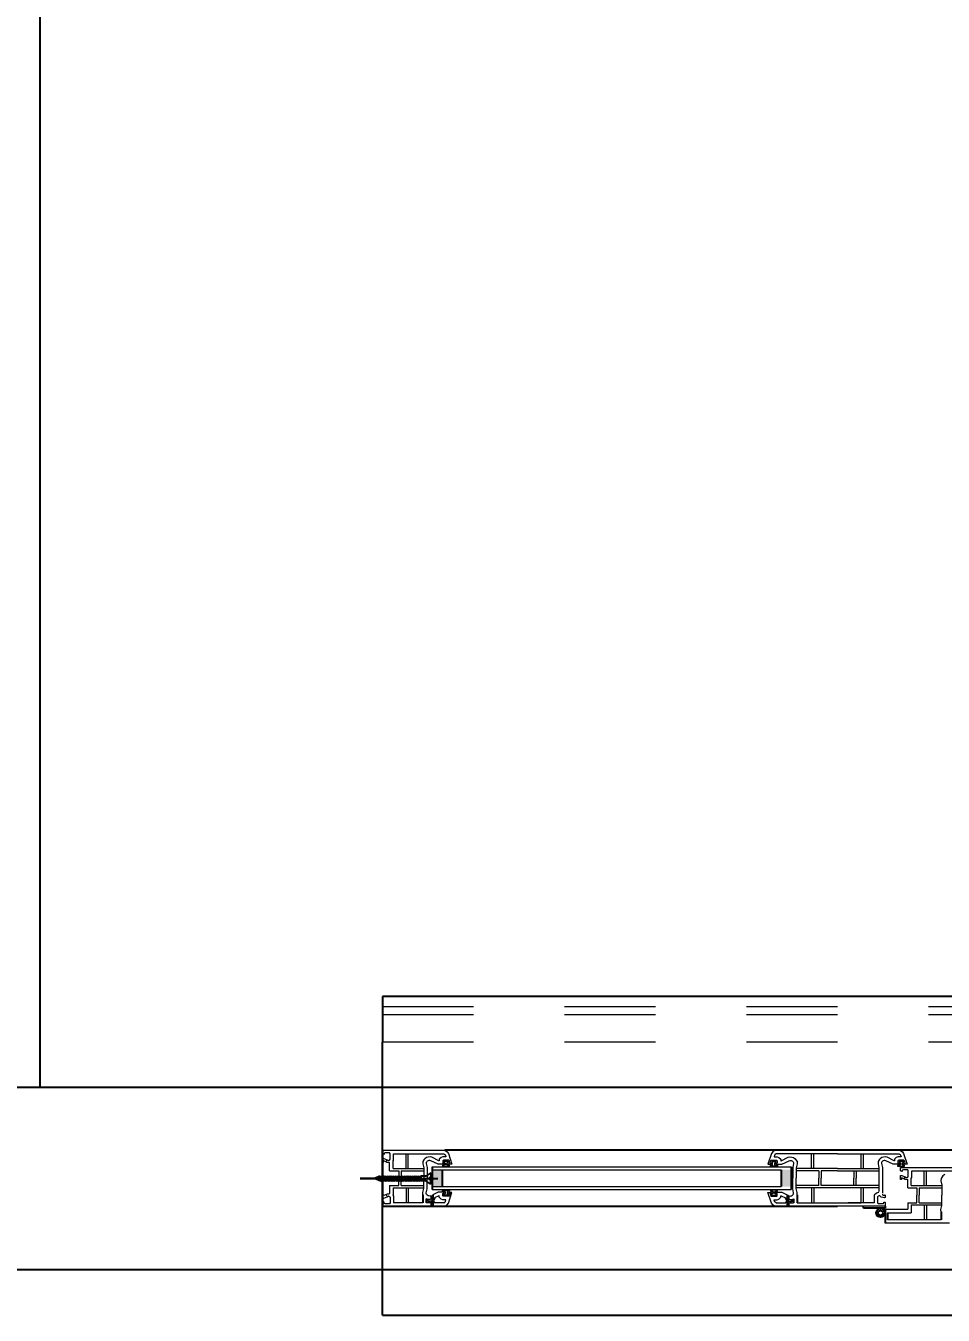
# Model space of a CAD drawing. Header units: metres. Extents: x -355 to 973, y -73 to 238.
# Drawn here: x 520.391 to 521.399, y 210.285 to 211.701 of the extents above; entities that cross this region are included whole.
import ezdxf

# ---------------------------------------------------------------- set-up
doc = ezdxf.new("R2010")
doc.units = ezdxf.units.M
doc.header["$LTSCALE"] = 3
doc.header["$MEASUREMENT"] = 0
doc.linetypes.add('202$0$HIDDEN', pattern=[0.375, 0.25, -0.125])
doc.linetypes.add('DASHED2', pattern=[0.375, 0.25, -0.125])
doc.layers.add('01B', color=10, linetype='Continuous')
doc.layers.add('5', color=2, linetype='Continuous')
for name, color, linetype, lineweight in [('05', 21, 'Continuous', 5), ('15', 63, 'DASHED2', 15), ('alaem', 230, 'Continuous', 5)]:
    doc.layers.add(name, color=color, linetype=linetype, lineweight=lineweight)
doc.styles.get("Standard").update_dxf_attribs({"font": 'arial.ttf'})
doc.dimstyles.new('ahmad', dxfattribs={"dimtxt": 0.2, "dimasz": 0.1375, "dimexe": 0, "dimexo": 0.0625, "dimgap": 0.09, "dimtad": 0, "dimzin": 0, "dimdsep": 46, "dimtxsty": 'Standard', "dimblk": 'OBLIQUE', "dimcen": 0.09, "dimclrd": 245, "dimclrt": 61, "dimadec": 0, "dimazin": 0, "dimtfac": 1, "dimtofl": 0, "dimtmove": 0, "dimatfit": 3, "dimldrblk": 'OBLIQUE', "dimfxl": 0, "dimfxlon": 1, "dimtolj": 1, "dimtzin": 0, "dimlwd": 13, "dimarcsym": 0})

# ---------------------------------------------------------------- blocks, each defined once
blk = doc.blocks.new('DSSSS')
at = {"layer": '05'}
for p, q in [((152.7604, -221.3864), (152.7604, -221.3872)), ((152.7604, -221.3872), (152.7664, -221.3872)), ((152.7664, -221.3872), (152.7664, -221.3863))]:
    blk.add_line(p, q, dxfattribs=at)
blk.add_lwpolyline([(152.7664, -221.3863), (152.7646, -221.3863), (152.7646, -221.384), (152.7657, -221.384), (152.7654, -221.383), (152.7617, -221.383), (152.7617, -221.3838), (152.7623, -221.3841), (152.763, -221.3847), (152.763, -221.3859), (152.7619, -221.3864), (152.7604, -221.3864)], dxfattribs=at)
blk = doc.blocks.new('ddd')
at = {"layer": '01B'}
for points in [[(1655.8293, 1003.8705), (1655.8184, 1003.8705), (1655.8184, 1003.889), (1655.8293, 1003.889)], [(1656.2018, 1003.8705), (1656.2127, 1003.8705), (1656.2127, 1003.889), (1656.2018, 1003.889)]]:
    blk.add_hatch(color=143, dxfattribs=at).paths.add_polyline_path(points)
at = {"layer": '01B', "color": 32}
for p in [(1655.7637, 1004.0793), (1655.7637, 1003.7293)]:
    blk.add_line(p, (1655.7637, 1004.0293), dxfattribs=at)
at = {"layer": '01B', "color": 143}
for p, q in [((1655.7637, 1003.9104), (1655.7637, 1003.8491)), ((1657.1951, 1003.9104), (1655.8322, 1003.9104)), ((1655.8184, 1003.8923), (1655.8184, 1003.8672)), ((1655.8293, 1003.889), (1655.8293, 1003.8705)), ((1656.2018, 1003.889), (1656.2018, 1003.8705)), ((1656.2127, 1003.8923), (1656.2127, 1003.8672)), ((1655.7802, 1003.8793), (1655.7393, 1003.8793)), ((1655.7393, 1003.8793), (1655.8247, 1003.8793)), ((1655.7608, 1003.8819), (1655.7555, 1003.8793)), ((1655.7608, 1003.8768), (1655.7555, 1003.8793)), ((1655.7608, 1003.8819), (1655.7587, 1003.8793)), ((1655.7608, 1003.8768), (1655.7587, 1003.8793)), ((1655.7621, 1003.8819), (1655.76, 1003.8793)), ((1655.7621, 1003.8768), (1655.76, 1003.8793)), ((1655.7608, 1003.8819), (1655.7616, 1003.8813)), ((1655.7608, 1003.8768), (1655.7616, 1003.8774)), ((1655.7633, 1003.8819), (1655.7612, 1003.8793)), ((1655.7633, 1003.8768), (1655.7612, 1003.8793)), ((1655.7621, 1003.8819), (1655.7628, 1003.8813)), ((1655.7621, 1003.8768), (1655.7628, 1003.8774)), ((1655.7646, 1003.8819), (1655.7624, 1003.8793)), ((1655.7646, 1003.8768), (1655.7624, 1003.8793)), ((1655.7633, 1003.8819), (1655.7641, 1003.8813)), ((1655.7633, 1003.8768), (1655.7641, 1003.8774)), ((1655.7658, 1003.8819), (1655.7637, 1003.8793)), ((1655.7658, 1003.8768), (1655.7637, 1003.8793)), ((1655.7646, 1003.8819), (1655.7653, 1003.8813)), ((1655.7646, 1003.8768), (1655.7653, 1003.8774)), ((1655.7671, 1003.8819), (1655.7649, 1003.8793)), ((1655.7671, 1003.8768), (1655.7649, 1003.8793)), ((1655.7658, 1003.8819), (1655.7666, 1003.8813)), ((1655.7658, 1003.8768), (1655.7666, 1003.8774)), ((1655.7683, 1003.8819), (1655.7662, 1003.8793)), ((1655.7683, 1003.8768), (1655.7662, 1003.8793)), ((1655.7671, 1003.8819), (1655.7678, 1003.8813)), ((1655.7671, 1003.8768), (1655.7678, 1003.8774)), ((1655.7696, 1003.8819), (1655.7674, 1003.8793)), ((1655.7696, 1003.8768), (1655.7674, 1003.8793)), ((1655.7683, 1003.8819), (1655.769, 1003.8813)), ((1655.7683, 1003.8768), (1655.769, 1003.8774)), ((1655.7708, 1003.8819), (1655.7687, 1003.8793)), ((1655.7708, 1003.8768), (1655.7687, 1003.8793)), ((1655.7696, 1003.8819), (1655.7703, 1003.8813)), ((1655.7696, 1003.8768), (1655.7703, 1003.8774)), ((1655.7721, 1003.8819), (1655.7699, 1003.8793)), ((1655.7721, 1003.8768), (1655.7699, 1003.8793)), ((1655.7708, 1003.8819), (1655.7715, 1003.8813)), ((1655.7708, 1003.8768), (1655.7715, 1003.8774)), ((1655.7733, 1003.8819), (1655.7712, 1003.8793)), ((1655.7733, 1003.8768), (1655.7712, 1003.8793)), ((1655.7721, 1003.8819), (1655.7728, 1003.8813)), ((1655.7721, 1003.8768), (1655.7728, 1003.8774)), ((1655.7745, 1003.8819), (1655.7724, 1003.8793)), ((1655.7745, 1003.8768), (1655.7724, 1003.8793)), ((1655.7733, 1003.8819), (1655.774, 1003.8813)), ((1655.7733, 1003.8768), (1655.774, 1003.8774)), ((1655.7758, 1003.8819), (1655.7737, 1003.8793)), ((1655.7758, 1003.8768), (1655.7737, 1003.8793)), ((1655.7745, 1003.8819), (1655.7753, 1003.8813)), ((1655.7745, 1003.8768), (1655.7753, 1003.8774)), ((1655.777, 1003.8819), (1655.7749, 1003.8793)), ((1655.777, 1003.8768), (1655.7749, 1003.8793)), ((1655.7758, 1003.8819), (1655.7765, 1003.8813)), ((1655.7758, 1003.8768), (1655.7765, 1003.8774)), ((1655.7783, 1003.8819), (1655.7762, 1003.8793)), ((1655.7783, 1003.8768), (1655.7762, 1003.8793)), ((1655.777, 1003.8819), (1655.7778, 1003.8813)), ((1655.777, 1003.8768), (1655.7778, 1003.8774)), ((1655.7795, 1003.8819), (1655.7774, 1003.8793)), ((1655.7795, 1003.8768), (1655.7774, 1003.8793)), ((1655.7783, 1003.8819), (1655.779, 1003.8813)), ((1655.7783, 1003.8768), (1655.779, 1003.8774)), ((1655.7808, 1003.8819), (1655.7786, 1003.8793)), ((1655.7808, 1003.8768), (1655.7786, 1003.8793)), ((1655.7795, 1003.8819), (1655.7803, 1003.8813)), ((1655.7795, 1003.8768), (1655.7803, 1003.8774)), ((1655.782, 1003.8819), (1655.7799, 1003.8793)), ((1655.782, 1003.8768), (1655.7799, 1003.8793)), ((1655.7808, 1003.8819), (1655.7815, 1003.8813)), ((1655.7808, 1003.8768), (1655.7815, 1003.8774)), ((1655.7833, 1003.8819), (1655.7811, 1003.8793)), ((1655.7833, 1003.8768), (1655.7811, 1003.8793)), ((1655.782, 1003.8819), (1655.7827, 1003.8813)), ((1655.782, 1003.8768), (1655.7827, 1003.8774)), ((1655.7845, 1003.8819), (1655.7824, 1003.8793)), ((1655.7845, 1003.8768), (1655.7824, 1003.8793)), ((1655.7833, 1003.8819), (1655.784, 1003.8813)), ((1655.7833, 1003.8768), (1655.784, 1003.8774)), ((1655.7858, 1003.8819), (1655.7836, 1003.8793)), ((1655.7858, 1003.8768), (1655.7836, 1003.8793)), ((1655.7845, 1003.8819), (1655.7852, 1003.8813)), ((1655.7845, 1003.8768), (1655.7852, 1003.8774)), ((1655.787, 1003.8819), (1655.7849, 1003.8793)), ((1655.787, 1003.8768), (1655.7849, 1003.8793)), ((1655.7858, 1003.8819), (1655.7865, 1003.8813)), ((1655.7858, 1003.8768), (1655.7865, 1003.8774)), ((1655.7882, 1003.8819), (1655.7861, 1003.8793)), ((1655.7882, 1003.8768), (1655.7861, 1003.8793)), ((1655.787, 1003.8819), (1655.7877, 1003.8813)), ((1655.787, 1003.8768), (1655.7877, 1003.8774)), ((1655.7895, 1003.8819), (1655.7874, 1003.8793)), ((1655.7895, 1003.8768), (1655.7874, 1003.8793)), ((1655.7882, 1003.8819), (1655.789, 1003.8813)), ((1655.7882, 1003.8768), (1655.789, 1003.8774)), ((1655.7907, 1003.8819), (1655.7886, 1003.8793)), ((1655.7907, 1003.8768), (1655.7886, 1003.8793)), ((1655.7895, 1003.8819), (1655.7902, 1003.8813)), ((1655.7895, 1003.8768), (1655.7902, 1003.8774)), ((1655.792, 1003.8819), (1655.7899, 1003.8793)), ((1655.792, 1003.8768), (1655.7899, 1003.8793)), ((1655.7907, 1003.8819), (1655.7915, 1003.8813)), ((1655.7907, 1003.8768), (1655.7915, 1003.8774)), ((1655.7932, 1003.8819), (1655.7911, 1003.8793)), ((1655.7932, 1003.8768), (1655.7911, 1003.8793)), ((1655.792, 1003.8819), (1655.7927, 1003.8813)), ((1655.792, 1003.8768), (1655.7927, 1003.8774)), ((1655.7945, 1003.8819), (1655.7923, 1003.8793)), ((1655.7945, 1003.8768), (1655.7923, 1003.8793)), ((1655.7932, 1003.8819), (1655.794, 1003.8813)), ((1655.7932, 1003.8768), (1655.794, 1003.8774)), ((1655.7957, 1003.8819), (1655.7936, 1003.8793)), ((1655.7957, 1003.8768), (1655.7936, 1003.8793)), ((1655.7945, 1003.8819), (1655.7952, 1003.8813)), ((1655.7945, 1003.8768), (1655.7952, 1003.8774)), ((1655.797, 1003.8819), (1655.7948, 1003.8793)), ((1655.797, 1003.8768), (1655.7948, 1003.8793)), ((1655.7957, 1003.8819), (1655.7965, 1003.8813)), ((1655.7957, 1003.8768), (1655.7965, 1003.8774)), ((1655.7982, 1003.8819), (1655.7961, 1003.8793)), ((1655.7982, 1003.8768), (1655.7961, 1003.8793)), ((1655.797, 1003.8819), (1655.7977, 1003.8813)), ((1655.797, 1003.8768), (1655.7977, 1003.8774)), ((1655.7995, 1003.8819), (1655.7973, 1003.8793)), ((1655.7995, 1003.8768), (1655.7973, 1003.8793)), ((1655.7982, 1003.8819), (1655.7989, 1003.8813)), ((1655.7982, 1003.8768), (1655.7989, 1003.8774)), ((1655.8007, 1003.8819), (1655.7986, 1003.8793)), ((1655.8007, 1003.8768), (1655.7986, 1003.8793)), ((1655.7995, 1003.8819), (1655.8002, 1003.8813)), ((1655.7995, 1003.8768), (1655.8002, 1003.8774)), ((1655.8019, 1003.8819), (1655.7998, 1003.8793)), ((1655.8019, 1003.8768), (1655.7998, 1003.8793)), ((1655.8007, 1003.8819), (1655.8014, 1003.8813)), ((1655.8007, 1003.8768), (1655.8014, 1003.8774)), ((1655.8032, 1003.8819), (1655.8011, 1003.8793)), ((1655.8032, 1003.8768), (1655.8011, 1003.8793)), ((1655.8019, 1003.8819), (1655.8027, 1003.8813)), ((1655.8019, 1003.8768), (1655.8027, 1003.8774)), ((1655.8044, 1003.8819), (1655.8023, 1003.8793)), ((1655.8044, 1003.8768), (1655.8023, 1003.8793)), ((1655.8032, 1003.8819), (1655.8039, 1003.8813)), ((1655.8032, 1003.8768), (1655.8039, 1003.8774)), ((1655.8057, 1003.8819), (1655.8036, 1003.8793)), ((1655.8057, 1003.8768), (1655.8036, 1003.8793)), ((1655.8044, 1003.8819), (1655.8052, 1003.8813)), ((1655.8044, 1003.8768), (1655.8052, 1003.8774)), ((1655.8114, 1003.8819), (1655.8057, 1003.8819)), ((1655.8057, 1003.8819), (1655.8057, 1003.8793)), ((1655.8057, 1003.8768), (1655.8057, 1003.8793)), ((1655.8114, 1003.8768), (1655.8057, 1003.8768)), ((1655.8168, 1003.8855), (1655.8114, 1003.8819)), ((1655.8168, 1003.8732), (1655.8114, 1003.8768)), ((1655.8168, 1003.8803), (1655.8147, 1003.8803)), ((1655.8147, 1003.8803), (1655.8147, 1003.8793)), ((1655.8147, 1003.8784), (1655.8147, 1003.8793)), ((1655.8168, 1003.8784), (1655.8147, 1003.8784)), ((1655.8168, 1003.8855), (1655.8168, 1003.8803)), ((1655.8168, 1003.8732), (1655.8168, 1003.8784)), ((1655.8082, 1003.8614), (1655.8082, 1003.8529)), ((1655.8174, 1003.8607), (1655.8174, 1003.8566)), ((1655.8189, 1003.8615), (1655.8189, 1003.8572)), ((1655.8209, 1003.8581), (1655.8193, 1003.8551)), ((1656.2065, 1003.8581), (1656.2081, 1003.8551)), ((1656.2084, 1003.8615), (1656.2084, 1003.8572)), ((1656.2099, 1003.8607), (1656.2099, 1003.8566)), ((1656.2192, 1003.8614), (1656.2192, 1003.8529)), ((1655.7637, 1003.8491), (1656.2637, 1003.8491)), ((1655.8119, 1003.8571), (1655.8119, 1003.8529)), ((1655.8123, 1003.8555), (1655.8122, 1003.8549)), ((1655.8174, 1003.8529), (1655.8174, 1003.8491)), ((1655.8189, 1003.8572), (1655.8178, 1003.8551)), ((1655.8181, 1003.8545), (1655.8189, 1003.8529)), ((1655.8189, 1003.8529), (1655.8189, 1003.8491)), ((1655.8193, 1003.8551), (1655.8204, 1003.8529)), ((1656.2081, 1003.8551), (1656.207, 1003.8529)), ((1656.2084, 1003.8572), (1656.2095, 1003.8551)), ((1656.2092, 1003.8545), (1656.2084, 1003.8529)), ((1656.2084, 1003.8529), (1656.2084, 1003.8491)), ((1656.2099, 1003.8529), (1656.2099, 1003.8491)), ((1656.215, 1003.8555), (1656.2152, 1003.8549)), ((1656.2154, 1003.8571), (1656.2154, 1003.8529)), ((1656.2921, 1003.8467), (1656.2921, 1003.8491)), ((1656.3159, 1003.8467), (1656.2921, 1003.8467)), ((1656.3159, 1003.8491), (1656.3159, 1003.8467)), ((1656.3159, 1003.8456), (1656.3159, 1003.8304)), ((1656.3185, 1003.8418), (1656.3185, 1003.8342)), ((1656.3774, 1003.8427), (1656.3774, 1003.8342))]:
    blk.add_line(p, q, dxfattribs=at)
for radius in [0.00477, 0.00274]:
    blk.add_circle((1656.3109, 1003.8416), radius, dxfattribs=at)
at = {"layer": '05', "color": 143}
for p, q in [((1655.7637, 1003.9064), (1655.7637, 1003.9104)), ((1655.7651, 1003.9057), (1655.7637, 1003.9064)), ((1655.7637, 1003.9013), (1655.7651, 1003.9014)), ((1655.7637, 1003.8972), (1655.7637, 1003.9013)), ((1655.7656, 1003.9063), (1655.7651, 1003.9057)), ((1655.7651, 1003.9014), (1655.7689, 1003.8999)), ((1655.7667, 1003.9078), (1655.7656, 1003.9073)), ((1655.7656, 1003.9073), (1655.7656, 1003.9063)), ((1655.771, 1003.9078), (1655.7667, 1003.9078)), ((1655.7716, 1003.9077), (1655.771, 1003.9078)), ((1655.7715, 1003.8997), (1655.7722, 1003.9006)), ((1655.7722, 1003.9067), (1655.7716, 1003.9077)), ((1655.7722, 1003.9006), (1655.7722, 1003.9067)), ((1655.776, 1003.8993), (1655.776, 1003.9066)), ((1655.776, 1003.9066), (1655.8311, 1003.9066)), ((1655.7896, 1003.8904), (1655.7896, 1003.9066)), ((1655.7921, 1003.8904), (1655.7921, 1003.9066)), ((1655.8103, 1003.9011), (1655.8093, 1003.8999)), ((1655.8122, 1003.9024), (1655.8103, 1003.9011)), ((1655.814, 1003.903), (1655.8122, 1003.9024)), ((1655.816, 1003.9031), (1655.814, 1003.903)), ((1655.818, 1003.9027), (1655.816, 1003.9031)), ((1655.8257, 1003.899), (1655.818, 1003.9027)), ((1655.8282, 1003.9026), (1655.8261, 1003.9005)), ((1655.8261, 1003.9005), (1655.8261, 1003.899)), ((1655.8301, 1003.9033), (1655.8282, 1003.9026)), ((1655.8334, 1003.9033), (1655.8301, 1003.9033)), ((1655.8311, 1003.9066), (1655.8323, 1003.9058)), ((1655.8323, 1003.9058), (1655.8328, 1003.9052)), ((1655.8328, 1003.9052), (1655.8334, 1003.9033)), ((1656.1945, 1003.9052), (1656.1939, 1003.9033)), ((1656.1939, 1003.9033), (1656.1973, 1003.9033)), ((1656.195, 1003.9058), (1656.1945, 1003.9052)), ((1656.1962, 1003.9066), (1656.195, 1003.9058)), ((1656.2637, 1003.9066), (1656.1962, 1003.9066)), ((1656.1973, 1003.9033), (1656.1992, 1003.9026)), ((1656.1992, 1003.9026), (1656.2012, 1003.9005)), ((1656.2012, 1003.9005), (1656.2012, 1003.899)), ((1656.2017, 1003.899), (1656.2093, 1003.9027)), ((1656.2093, 1003.9027), (1656.2113, 1003.9031)), ((1656.2113, 1003.9031), (1656.2133, 1003.903)), ((1656.2133, 1003.903), (1656.2152, 1003.9024)), ((1656.2152, 1003.9024), (1656.217, 1003.9011)), ((1656.217, 1003.9011), (1656.218, 1003.8999)), ((1656.2352, 1003.8904), (1656.2352, 1003.9066)), ((1656.2377, 1003.8904), (1656.2377, 1003.9066)), ((1656.2637, 1003.9104), (1656.3322, 1003.9104)), ((1656.2637, 1003.9066), (1656.3311, 1003.9066)), ((1656.2896, 1003.8904), (1656.2896, 1003.9066)), ((1656.2921, 1003.8904), (1656.2921, 1003.9066)), ((1656.3103, 1003.9011), (1656.3093, 1003.8999)), ((1656.3122, 1003.9024), (1656.3103, 1003.9011)), ((1656.314, 1003.903), (1656.3122, 1003.9024)), ((1656.316, 1003.9031), (1656.314, 1003.903)), ((1656.318, 1003.9027), (1656.316, 1003.9031)), ((1656.3257, 1003.899), (1656.318, 1003.9027)), ((1656.3282, 1003.9026), (1656.3261, 1003.9005)), ((1656.3261, 1003.9005), (1656.3261, 1003.899)), ((1656.3301, 1003.9033), (1656.3282, 1003.9026)), ((1656.3334, 1003.9033), (1656.3301, 1003.9033)), ((1656.3311, 1003.9066), (1656.3323, 1003.9058)), ((1656.3322, 1003.9104), (1656.3349, 1003.9087)), ((1656.3323, 1003.9058), (1656.3328, 1003.9052)), ((1656.3328, 1003.9052), (1656.3334, 1003.9033)), ((1656.3349, 1003.9087), (1656.3362, 1003.907)), ((1656.3362, 1003.907), (1656.3401, 1003.8953)), ((1655.764, 1003.897), (1655.7637, 1003.8972)), ((1655.7646, 1003.8971), (1655.764, 1003.897)), ((1655.7647, 1003.8984), (1655.7646, 1003.8971)), ((1655.7652, 1003.8989), (1655.7647, 1003.8984)), ((1655.7689, 1003.8971), (1655.7652, 1003.8989)), ((1655.7687, 1003.8985), (1655.7678, 1003.899)), ((1655.7678, 1003.899), (1655.7683, 1003.8988)), ((1655.7683, 1003.8988), (1655.7687, 1003.8985)), ((1655.7689, 1003.8999), (1655.7702, 1003.8991)), ((1655.7701, 1003.8971), (1655.7689, 1003.8971)), ((1655.7712, 1003.8971), (1655.7701, 1003.8971)), ((1655.7702, 1003.8991), (1655.7715, 1003.8997)), ((1655.7715, 1003.8967), (1655.7712, 1003.8971)), ((1655.7715, 1003.8878), (1655.7715, 1003.8967)), ((1655.7715, 1003.8878), (1655.7817, 1003.8878)), ((1655.7752, 1003.8982), (1655.776, 1003.8993)), ((1655.7754, 1003.8979), (1655.7752, 1003.8982)), ((1655.7754, 1003.8904), (1655.7754, 1003.8979)), ((1655.7754, 1003.8904), (1655.8091, 1003.8904)), ((1655.7817, 1003.8878), (1655.7817, 1003.8797)), ((1655.7842, 1003.8878), (1655.8091, 1003.8878)), ((1655.7842, 1003.8878), (1655.7842, 1003.8797)), ((1655.8082, 1003.898), (1655.8081, 1003.8954)), ((1655.8081, 1003.8954), (1655.8091, 1003.891)), ((1655.8093, 1003.8999), (1655.8082, 1003.898)), ((1655.8091, 1003.891), (1655.8091, 1003.8841)), ((1655.8261, 1003.899), (1655.8257, 1003.899)), ((1656.2012, 1003.899), (1656.2017, 1003.899)), ((1656.218, 1003.8999), (1656.2192, 1003.898)), ((1656.2192, 1003.8954), (1656.2182, 1003.891)), ((1656.2182, 1003.891), (1656.2182, 1003.8841)), ((1656.2637, 1003.8904), (1656.2182, 1003.8904)), ((1656.2431, 1003.8878), (1656.2182, 1003.8878)), ((1656.2192, 1003.898), (1656.2192, 1003.8954)), ((1656.2431, 1003.8878), (1656.2431, 1003.8797)), ((1656.2637, 1003.8878), (1656.2457, 1003.8878)), ((1656.2457, 1003.8878), (1656.2457, 1003.8797)), ((1656.2637, 1003.8904), (1656.3091, 1003.8904)), ((1656.2637, 1003.8878), (1656.3091, 1003.8878)), ((1656.2817, 1003.8878), (1656.2817, 1003.8797)), ((1656.2842, 1003.8878), (1656.2842, 1003.8797)), ((1656.3082, 1003.898), (1656.3081, 1003.8954)), ((1656.3081, 1003.8954), (1656.3091, 1003.891)), ((1656.3093, 1003.8999), (1656.3082, 1003.898)), ((1656.3091, 1003.891), (1656.3091, 1003.8833)), ((1656.3124, 1003.8976), (1656.3119, 1003.8969)), ((1656.3119, 1003.8969), (1656.3119, 1003.8958)), ((1656.3119, 1003.8958), (1656.3129, 1003.8914)), ((1656.313, 1003.8983), (1656.3124, 1003.8976)), ((1656.3129, 1003.8914), (1656.3129, 1003.8833)), ((1656.3138, 1003.8989), (1656.313, 1003.8983)), ((1656.3147, 1003.8992), (1656.3138, 1003.8989)), ((1656.3157, 1003.8993), (1656.3147, 1003.8992)), ((1656.3168, 1003.899), (1656.3157, 1003.8993)), ((1656.3248, 1003.8951), (1656.3168, 1003.899)), ((1656.3312, 1003.8951), (1656.3248, 1003.8951)), ((1656.3261, 1003.899), (1656.3257, 1003.899)), ((1656.3296, 1003.8939), (1656.3296, 1003.8929)), ((1656.3296, 1003.8929), (1656.3373, 1003.8929)), ((1656.3303, 1003.8993), (1656.3299, 1003.8989)), ((1656.3299, 1003.8989), (1656.3299, 1003.8964)), ((1656.3299, 1003.8964), (1656.3313, 1003.8958)), ((1656.3308, 1003.8995), (1656.3303, 1003.8993)), ((1656.3365, 1003.8995), (1656.3308, 1003.8995)), ((1656.3316, 1003.8953), (1656.3312, 1003.8951)), ((1656.3313, 1003.8958), (1656.3316, 1003.8955)), ((1656.3316, 1003.8955), (1656.3316, 1003.8953)), ((1656.3362, 1003.8953), (1656.3362, 1003.8957)), ((1656.3362, 1003.8957), (1656.3369, 1003.8957)), ((1656.3401, 1003.8953), (1656.3362, 1003.8953)), ((1656.3369, 1003.8993), (1656.3365, 1003.8995)), ((1656.3372, 1003.8989), (1656.3369, 1003.8993)), ((1656.3369, 1003.8957), (1656.3375, 1003.8958)), ((1656.3378, 1003.8966), (1656.3372, 1003.8989)), ((1656.3373, 1003.8929), (1656.3373, 1003.894)), ((1656.3375, 1003.8958), (1656.3377, 1003.8962)), ((1656.3377, 1003.8962), (1656.3378, 1003.8966)), ((1656.3588, 1003.8717), (1656.3588, 1003.8879)), ((1656.3614, 1003.8717), (1656.3614, 1003.8879)), ((1655.7817, 1003.8716), (1655.7817, 1003.8797)), ((1655.7842, 1003.8716), (1655.7842, 1003.8797)), ((1655.8091, 1003.8841), (1655.8091, 1003.8797)), ((1655.8091, 1003.8754), (1655.8091, 1003.8797)), ((1655.8091, 1003.8685), (1655.8091, 1003.8754)), ((1655.8129, 1003.8754), (1655.8129, 1003.8797)), ((1655.8129, 1003.868), (1655.8129, 1003.8754)), ((1656.2144, 1003.8754), (1656.2144, 1003.8797)), ((1656.2144, 1003.868), (1656.2144, 1003.8754)), ((1656.2182, 1003.8841), (1656.2182, 1003.8797)), ((1656.2182, 1003.8754), (1656.2182, 1003.8797)), ((1656.2182, 1003.8685), (1656.2182, 1003.8754)), ((1656.2431, 1003.8716), (1656.2431, 1003.8797)), ((1656.2457, 1003.8716), (1656.2457, 1003.8797)), ((1656.2817, 1003.8716), (1656.2817, 1003.8797)), ((1656.2842, 1003.8716), (1656.2842, 1003.8797)), ((1656.3091, 1003.8833), (1656.3091, 1003.865)), ((1656.3129, 1003.8833), (1656.3129, 1003.8632)), ((1655.764, 1003.8625), (1655.7637, 1003.8623)), ((1655.7637, 1003.8623), (1655.7637, 1003.8581)), ((1655.7637, 1003.8581), (1655.7651, 1003.858)), ((1655.7646, 1003.8623), (1655.764, 1003.8625)), ((1655.7647, 1003.8611), (1655.7646, 1003.8623)), ((1655.7652, 1003.8606), (1655.7647, 1003.8611)), ((1655.7651, 1003.858), (1655.7689, 1003.8595)), ((1655.7689, 1003.8624), (1655.7652, 1003.8606)), ((1655.7687, 1003.8609), (1655.7678, 1003.8604)), ((1655.7678, 1003.8604), (1655.7683, 1003.8606)), ((1655.7683, 1003.8606), (1655.7687, 1003.8609)), ((1655.7701, 1003.8623), (1655.7689, 1003.8624)), ((1655.7689, 1003.8595), (1655.7702, 1003.8603)), ((1655.7712, 1003.8623), (1655.7701, 1003.8623)), ((1655.7702, 1003.8603), (1655.7715, 1003.8597)), ((1655.7715, 1003.8628), (1655.7712, 1003.8623)), ((1655.7715, 1003.8716), (1655.7817, 1003.8716)), ((1655.7715, 1003.8716), (1655.7715, 1003.8628)), ((1655.7715, 1003.8597), (1655.7722, 1003.8589)), ((1655.7722, 1003.8589), (1655.7722, 1003.8528)), ((1655.7754, 1003.8615), (1655.7752, 1003.8613)), ((1655.7752, 1003.8613), (1655.776, 1003.8601)), ((1655.7754, 1003.8691), (1655.8091, 1003.8691)), ((1655.7754, 1003.8691), (1655.7754, 1003.8615)), ((1655.776, 1003.8601), (1655.776, 1003.8529)), ((1655.7842, 1003.8716), (1655.8091, 1003.8716)), ((1655.7896, 1003.8691), (1655.7896, 1003.8529)), ((1655.7921, 1003.8691), (1655.7921, 1003.8529)), ((1655.8081, 1003.864), (1655.8091, 1003.8685)), ((1655.8082, 1003.8614), (1655.8081, 1003.864)), ((1655.8119, 1003.8636), (1655.8129, 1003.868)), ((1655.8119, 1003.8626), (1655.8119, 1003.8636)), ((1655.8124, 1003.8618), (1655.8119, 1003.8626)), ((1655.813, 1003.8611), (1655.8124, 1003.8618)), ((1655.8138, 1003.8605), (1655.813, 1003.8611)), ((1655.8147, 1003.8603), (1655.8138, 1003.8605)), ((1655.8157, 1003.8602), (1655.8147, 1003.8603)), ((1655.8168, 1003.8604), (1655.8157, 1003.8602)), ((1655.8174, 1003.8607), (1655.8168, 1003.8604)), ((1655.8248, 1003.8643), (1655.8189, 1003.8615)), ((1655.8257, 1003.8605), (1655.8209, 1003.8581)), ((1655.8312, 1003.8643), (1655.8248, 1003.8643)), ((1655.8261, 1003.8605), (1655.8257, 1003.8605)), ((1655.8261, 1003.859), (1655.8261, 1003.8605)), ((1655.8282, 1003.8568), (1655.8261, 1003.859)), ((1655.8296, 1003.8656), (1655.8296, 1003.8665)), ((1655.8296, 1003.8665), (1655.8373, 1003.8665)), ((1655.8299, 1003.863), (1655.8313, 1003.8637)), ((1655.8299, 1003.8605), (1655.8299, 1003.863)), ((1655.8303, 1003.8601), (1655.8299, 1003.8605)), ((1655.8308, 1003.8599), (1655.8303, 1003.8601)), ((1655.8365, 1003.8599), (1655.8308, 1003.8599)), ((1655.8316, 1003.8641), (1655.8312, 1003.8643)), ((1655.8313, 1003.8637), (1655.8316, 1003.8639)), ((1655.8316, 1003.8639), (1655.8316, 1003.8641)), ((1655.8362, 1003.8524), (1655.8401, 1003.8641)), ((1655.8401, 1003.8641), (1655.8362, 1003.8641)), ((1655.8362, 1003.8641), (1655.8362, 1003.8638)), ((1655.8362, 1003.8638), (1655.8369, 1003.8638)), ((1655.8369, 1003.8602), (1655.8365, 1003.8599)), ((1655.8369, 1003.8638), (1655.8375, 1003.8637)), ((1655.8372, 1003.8605), (1655.8369, 1003.8602)), ((1655.8378, 1003.8628), (1655.8372, 1003.8605)), ((1655.8373, 1003.8665), (1655.8373, 1003.8654)), ((1655.8375, 1003.8637), (1655.8377, 1003.8632)), ((1655.8377, 1003.8632), (1655.8378, 1003.8628)), ((1656.1911, 1003.8524), (1656.1872, 1003.8641)), ((1656.1872, 1003.8641), (1656.1911, 1003.8641)), ((1656.1896, 1003.8632), (1656.1895, 1003.8628)), ((1656.1895, 1003.8628), (1656.1902, 1003.8605)), ((1656.1899, 1003.8637), (1656.1896, 1003.8632)), ((1656.1904, 1003.8638), (1656.1899, 1003.8637)), ((1656.1977, 1003.8665), (1656.19, 1003.8665)), ((1656.19, 1003.8665), (1656.19, 1003.8654)), ((1656.1902, 1003.8605), (1656.1905, 1003.8602)), ((1656.1911, 1003.8638), (1656.1904, 1003.8638)), ((1656.1905, 1003.8602), (1656.1908, 1003.8599)), ((1656.1908, 1003.8599), (1656.1965, 1003.8599)), ((1656.1911, 1003.8641), (1656.1911, 1003.8638)), ((1656.1957, 1003.8641), (1656.1961, 1003.8643)), ((1656.1957, 1003.8639), (1656.1957, 1003.8641)), ((1656.196, 1003.8637), (1656.1957, 1003.8639)), ((1656.1974, 1003.863), (1656.196, 1003.8637)), ((1656.1961, 1003.8643), (1656.2025, 1003.8643)), ((1656.1965, 1003.8599), (1656.197, 1003.8601)), ((1656.197, 1003.8601), (1656.1974, 1003.8605)), ((1656.1974, 1003.8605), (1656.1974, 1003.863)), ((1656.1977, 1003.8656), (1656.1977, 1003.8665)), ((1656.1992, 1003.8568), (1656.2012, 1003.859)), ((1656.2012, 1003.859), (1656.2012, 1003.8605)), ((1656.2012, 1003.8605), (1656.2017, 1003.8605)), ((1656.2017, 1003.8605), (1656.2065, 1003.8581)), ((1656.2025, 1003.8643), (1656.2084, 1003.8615)), ((1656.2099, 1003.8607), (1656.2106, 1003.8604)), ((1656.2106, 1003.8604), (1656.2116, 1003.8602)), ((1656.2116, 1003.8602), (1656.2126, 1003.8603)), ((1656.2126, 1003.8603), (1656.2135, 1003.8605)), ((1656.2135, 1003.8605), (1656.2143, 1003.8611)), ((1656.2143, 1003.8611), (1656.2149, 1003.8618)), ((1656.2154, 1003.8636), (1656.2144, 1003.868)), ((1656.2149, 1003.8618), (1656.2154, 1003.8626)), ((1656.2154, 1003.8626), (1656.2154, 1003.8636)), ((1656.2431, 1003.8716), (1656.2182, 1003.8716)), ((1656.3091, 1003.8691), (1656.2182, 1003.8691)), ((1656.2192, 1003.864), (1656.2182, 1003.8685)), ((1656.2192, 1003.8614), (1656.2192, 1003.864)), ((1656.2352, 1003.8691), (1656.2352, 1003.8529)), ((1656.2377, 1003.8691), (1656.2377, 1003.8529)), ((1656.3091, 1003.8716), (1656.2457, 1003.8716)), ((1656.2896, 1003.8529), (1656.2896, 1003.8691)), ((1656.2921, 1003.8529), (1656.2921, 1003.8691)), ((1656.3064, 1003.8635), (1656.3038, 1003.8611)), ((1656.3038, 1003.8611), (1656.3038, 1003.8529)), ((1656.3087, 1003.8641), (1656.3064, 1003.8635)), ((1656.3083, 1003.86), (1656.3076, 1003.8594)), ((1656.3076, 1003.8594), (1656.3076, 1003.8528)), ((1656.3092, 1003.8603), (1656.3083, 1003.86)), ((1656.3091, 1003.8641), (1656.3087, 1003.8641)), ((1656.3102, 1003.8603), (1656.3092, 1003.8603)), ((1656.3114, 1003.859), (1656.3102, 1003.8603)), ((1656.3154, 1003.8583), (1656.3114, 1003.859)), ((1656.3129, 1003.8623), (1656.3132, 1003.8616)), ((1656.3132, 1003.8616), (1656.3139, 1003.8611)), ((1656.3139, 1003.8611), (1656.3146, 1003.8606)), ((1656.3146, 1003.8606), (1656.3154, 1003.8612)), ((1656.3154, 1003.8612), (1656.316, 1003.8616)), ((1656.316, 1003.8587), (1656.3154, 1003.8583)), ((1656.316, 1003.8616), (1656.316, 1003.8587)), ((1656.3408, 1003.8691), (1656.3509, 1003.8691)), ((1656.3446, 1003.8717), (1656.3783, 1003.8717)), ((1656.3509, 1003.8691), (1656.3509, 1003.861)), ((1656.3509, 1003.8529), (1656.3509, 1003.861)), ((1656.3534, 1003.8691), (1656.3783, 1003.8691)), ((1656.3534, 1003.8691), (1656.3534, 1003.861)), ((1656.3534, 1003.8529), (1656.3534, 1003.861)), ((1656.3783, 1003.8567), (1656.3783, 1003.861)), ((1655.7651, 1003.8537), (1655.7637, 1003.8531)), ((1655.7637, 1003.8531), (1655.7637, 1003.8491)), ((1655.8174, 1003.8491), (1655.7637, 1003.8491)), ((1655.7656, 1003.8532), (1655.7651, 1003.8537)), ((1655.7656, 1003.8521), (1655.7656, 1003.8532)), ((1655.7667, 1003.8516), (1655.7656, 1003.8521)), ((1655.771, 1003.8516), (1655.7667, 1003.8516)), ((1655.7716, 1003.8517), (1655.771, 1003.8516)), ((1655.7722, 1003.8528), (1655.7716, 1003.8517)), ((1655.8082, 1003.8529), (1655.776, 1003.8529)), ((1655.814, 1003.8565), (1655.8119, 1003.8571)), ((1655.8174, 1003.8529), (1655.8119, 1003.8529)), ((1655.8143, 1003.8543), (1655.8122, 1003.8549)), ((1655.8144, 1003.8549), (1655.8123, 1003.8555)), ((1655.816, 1003.8563), (1655.814, 1003.8565)), ((1655.8165, 1003.8541), (1655.8143, 1003.8543)), ((1655.8164, 1003.8547), (1655.8144, 1003.8549)), ((1655.8174, 1003.8566), (1655.816, 1003.8563)), ((1655.8178, 1003.8551), (1655.8164, 1003.8547)), ((1655.8181, 1003.8545), (1655.8165, 1003.8541)), ((1655.8322, 1003.8491), (1655.8189, 1003.8491)), ((1655.8311, 1003.8529), (1655.8204, 1003.8529)), ((1655.8301, 1003.8561), (1655.8282, 1003.8568)), ((1655.8334, 1003.8561), (1655.8301, 1003.8561)), ((1655.8311, 1003.8529), (1655.8323, 1003.8536)), ((1655.8322, 1003.8491), (1655.8349, 1003.8507)), ((1655.8323, 1003.8536), (1655.8328, 1003.8543)), ((1655.8328, 1003.8543), (1655.8334, 1003.8561)), ((1655.8349, 1003.8507), (1655.8362, 1003.8524)), ((1656.1924, 1003.8507), (1656.1911, 1003.8524)), ((1656.1951, 1003.8491), (1656.1924, 1003.8507)), ((1656.1945, 1003.8543), (1656.1939, 1003.8561)), ((1656.1939, 1003.8561), (1656.1973, 1003.8561)), ((1656.195, 1003.8536), (1656.1945, 1003.8543)), ((1656.1962, 1003.8529), (1656.195, 1003.8536)), ((1656.1951, 1003.8491), (1656.2084, 1003.8491)), ((1656.1962, 1003.8529), (1656.207, 1003.8529)), ((1656.1973, 1003.8561), (1656.1992, 1003.8568)), ((1656.2092, 1003.8545), (1656.2109, 1003.8541)), ((1656.2095, 1003.8551), (1656.2109, 1003.8547)), ((1656.2099, 1003.8566), (1656.2113, 1003.8563)), ((1656.2099, 1003.8529), (1656.2154, 1003.8529)), ((1656.2099, 1003.8491), (1656.2637, 1003.8491)), ((1656.2109, 1003.8547), (1656.2129, 1003.8549)), ((1656.2109, 1003.8541), (1656.213, 1003.8543)), ((1656.2113, 1003.8563), (1656.2133, 1003.8565)), ((1656.2129, 1003.8549), (1656.215, 1003.8555)), ((1656.213, 1003.8543), (1656.2152, 1003.8549)), ((1656.2133, 1003.8565), (1656.2154, 1003.8571)), ((1656.2192, 1003.8529), (1656.2896, 1003.8529)), ((1656.3159, 1003.8491), (1656.2637, 1003.8491)), ((1656.3038, 1003.8529), (1656.2754, 1003.8529)), ((1656.3076, 1003.8528), (1656.3079, 1003.8522)), ((1656.3079, 1003.8522), (1656.3083, 1003.8519)), ((1656.3083, 1003.8519), (1656.3138, 1003.8519)), ((1656.3138, 1003.8519), (1656.3142, 1003.8521)), ((1656.3142, 1003.8521), (1656.3144, 1003.8526)), ((1656.3144, 1003.8533), (1656.3147, 1003.8536)), ((1656.3144, 1003.8526), (1656.3144, 1003.8533)), ((1656.3147, 1003.8536), (1656.3157, 1003.8536)), ((1656.3157, 1003.8536), (1656.3159, 1003.8532)), ((1656.3159, 1003.8532), (1656.3159, 1003.8491)), ((1656.3159, 1003.8456), (1656.3408, 1003.8456)), ((1656.3408, 1003.8529), (1656.3408, 1003.8456)), ((1656.3408, 1003.8529), (1656.3509, 1003.8529)), ((1656.3446, 1003.8504), (1656.3446, 1003.8418)), ((1656.3446, 1003.8504), (1656.3783, 1003.8504)), ((1656.3534, 1003.8529), (1656.3783, 1003.8529)), ((1656.3588, 1003.8504), (1656.3588, 1003.8342)), ((1656.3614, 1003.8504), (1656.3614, 1003.8342)), ((1656.3773, 1003.8453), (1656.3783, 1003.8498)), ((1656.3774, 1003.8427), (1656.3773, 1003.8453)), ((1656.3783, 1003.8498), (1656.3783, 1003.8567)), ((1656.3866, 1003.8304), (1656.3159, 1003.8304)), ((1656.3185, 1003.8418), (1656.3446, 1003.8418)), ((1656.3774, 1003.8342), (1656.3185, 1003.8342))]:
    blk.add_line(p, q, dxfattribs=at)
at = {"layer": '05', "color": 107}
for p, q in [((1655.8184, 1003.8923), (1656.2127, 1003.8923)), ((1655.8184, 1003.889), (1656.2018, 1003.889)), ((1655.8184, 1003.8705), (1656.2018, 1003.8705)), ((1655.8184, 1003.8672), (1656.2127, 1003.8672))]:
    blk.add_line(p, q, dxfattribs=at)
at = {"layer": '05', "color": 143}
for points in [[(1655.7637, 1003.9104), (1655.8322, 1003.9104), (1655.8349, 1003.9087), (1655.8362, 1003.907), (1655.8401, 1003.8953), (1655.8362, 1003.8953), (1655.8362, 1003.8957), (1655.8369, 1003.8957), (1655.8375, 1003.8958), (1655.8377, 1003.8962), (1655.8378, 1003.8966), (1655.8372, 1003.8989), (1655.8369, 1003.8993), (1655.8365, 1003.8995), (1655.8308, 1003.8995), (1655.8303, 1003.8993), (1655.8299, 1003.8989), (1655.8299, 1003.8964), (1655.8313, 1003.8958), (1655.8316, 1003.8955), (1655.8316, 1003.8953), (1655.8312, 1003.8951), (1655.8248, 1003.8951), (1655.8168, 1003.899), (1655.8157, 1003.8993), (1655.8147, 1003.8992), (1655.8138, 1003.8989), (1655.813, 1003.8983), (1655.8124, 1003.8976), (1655.8119, 1003.8969), (1655.8119, 1003.8958), (1655.8129, 1003.8914), (1655.8129, 1003.8841), (1655.8129, 1003.8797)], [(1656.2637, 1003.9104), (1656.1951, 1003.9104), (1656.1924, 1003.9087), (1656.1911, 1003.907), (1656.1872, 1003.8953), (1656.1911, 1003.8953), (1656.1911, 1003.8957), (1656.1904, 1003.8957), (1656.1899, 1003.8958), (1656.1896, 1003.8962), (1656.1895, 1003.8966), (1656.1902, 1003.8989), (1656.1905, 1003.8993), (1656.1908, 1003.8995), (1656.1965, 1003.8995), (1656.197, 1003.8993), (1656.1974, 1003.8989), (1656.1974, 1003.8964), (1656.196, 1003.8958), (1656.1957, 1003.8955), (1656.1957, 1003.8953), (1656.1961, 1003.8951), (1656.2025, 1003.8951), (1656.2106, 1003.899), (1656.2116, 1003.8993), (1656.2126, 1003.8992), (1656.2135, 1003.8989), (1656.2143, 1003.8983), (1656.2149, 1003.8976), (1656.2154, 1003.8969), (1656.2154, 1003.8958), (1656.2144, 1003.8914), (1656.2144, 1003.8841), (1656.2144, 1003.8797)], [(1656.3373, 1003.894), (1656.3349, 1003.894), (1656.3349, 1003.8969), (1656.3364, 1003.8969), (1656.336, 1003.8982), (1656.3312, 1003.8982), (1656.3312, 1003.8972), (1656.332, 1003.8969), (1656.3329, 1003.8961), (1656.3329, 1003.8945), (1656.3315, 1003.8939), (1656.3296, 1003.8939)], [(1656.3329, 1003.8917), (1656.4015, 1003.8917)], [(1656.3408, 1003.8691), (1656.3408, 1003.878), (1656.3404, 1003.8784), (1656.3393, 1003.8784), (1656.3381, 1003.8784), (1656.3344, 1003.8802), (1656.3339, 1003.8797), (1656.3338, 1003.8785), (1656.3333, 1003.8783), (1656.3329, 1003.8785), (1656.3329, 1003.8826), (1656.3343, 1003.8828), (1656.3381, 1003.8813), (1656.3394, 1003.8805), (1656.3408, 1003.881), (1656.3414, 1003.8819), (1656.3414, 1003.888), (1656.3409, 1003.889), (1656.3403, 1003.8891), (1656.336, 1003.8891), (1656.3348, 1003.8887), (1656.3348, 1003.8876), (1656.3343, 1003.8871), (1656.3329, 1003.8877), (1656.3329, 1003.8917)], [(1656.3446, 1003.8717), (1656.3446, 1003.8792), (1656.3444, 1003.8795), (1656.3452, 1003.8806), (1656.3452, 1003.8879), (1656.4004, 1003.8879)], [(1656.3814, 1003.8837), (1656.3795, 1003.8825), (1656.3785, 1003.8812), (1656.3774, 1003.8794), (1656.3773, 1003.8768), (1656.3783, 1003.8723), (1656.3783, 1003.8654), (1656.3783, 1003.861)], [(1655.8373, 1003.8654), (1655.8349, 1003.8654), (1655.8349, 1003.8625), (1655.8364, 1003.8625), (1655.836, 1003.8612), (1655.8312, 1003.8612), (1655.8312, 1003.8622), (1655.832, 1003.8626), (1655.8329, 1003.8633), (1655.8329, 1003.8649), (1655.8315, 1003.8656), (1655.8296, 1003.8656)], [(1656.19, 1003.8654), (1656.1924, 1003.8654), (1656.1924, 1003.8625), (1656.1909, 1003.8625), (1656.1913, 1003.8612), (1656.1961, 1003.8612), (1656.1961, 1003.8622), (1656.1953, 1003.8626), (1656.1944, 1003.8633), (1656.1944, 1003.8649), (1656.1958, 1003.8656), (1656.1977, 1003.8656)]]:
    blk.add_lwpolyline(points, dxfattribs=at)
blk.add_lwpolyline([(1656.3376, 1003.8801), (1656.338, 1003.8799), (1656.337, 1003.8803)], close=True, dxfattribs=at)
at = {"layer": '15'}
for p, q in [((1657.2637, 1003.9793), (1655.7637, 1003.9793)), ((1655.7637, 1003.7793), (1657.2637, 1003.7793))]:
    blk.add_line(p, q, dxfattribs=at)
at = {"layer": '5', "color": 32}
for p, q in [((1657.2637, 1004.0793), (1655.7637, 1004.0793)), ((1655.7637, 1003.7293), (1657.2637, 1003.7293))]:
    blk.add_line(p, q, dxfattribs=at)
at = {"layer": '5', "color": 5, "linetype": '202$0$HIDDEN', "lineweight": 5, "ltscale": 0.1}
for p, q in [((1657.2637, 1004.0678), (1655.7637, 1004.0678)), ((1657.2637, 1004.059), (1655.7637, 1004.059)), ((1657.2637, 1004.0293), (1655.7637, 1004.0293))]:
    blk.add_line(p, q, dxfattribs=at)
at = {"layer": '01B', "color": 143, "yscale": 1.275494208194687, "zscale": 1.275494208194687}
for p, xscale in [((1460.9846, 1286.271), 1.275494208194687), ((1851.0427, 1286.271), -1.275494208194687)]:
    blk.add_blockref('DSSSS', p, dxfattribs=dict(at, xscale=xscale))
blk = doc.blocks.new('_Oblique')
at = {"color": 0, "linetype": 'ByBlock', "lineweight": -2}
blk.add_line((-0.5, -0.5), (0.5, 0.5), dxfattribs=at)
blk = doc.blocks.new('*D184')
at = {"color": 245, "lineweight": 13, "transparency": 16777216}
for p, q in [((520.4066, 212.6348), (521.3055, 212.6348)), ((522.9066, 212.6348), (522.0077, 212.6348))]:
    blk.add_line(p, q, dxfattribs=at)
at = {"layer": 'Defpoints', "color": 0, "transparency": 16777216}
for p in [(520.4066, 212.6348), (520.4066, 212.6348), (522.9066, 210.9348)]:
    blk.add_point(p, dxfattribs=at)
at = {"color": 245, "lineweight": 13, "transparency": 16777216, "xscale": 0.1375, "yscale": 0.1375, "zscale": 0.1375, "rotation": 180}
blk.add_blockref('_Oblique', (520.4066, 212.6348), dxfattribs=at)
at = {"color": 245, "lineweight": 13, "transparency": 16777216, "xscale": 0.1375, "yscale": 0.1375, "zscale": 0.1375}
blk.add_blockref('_Oblique', (522.9066, 212.6348), dxfattribs=at)
at = {"color": 61, "transparency": 16777216, "insert": (521.6566, 212.6348), "char_height": 0.2, "attachment_point": 5}
blk.add_mtext('\\A1;2.50', dxfattribs=at)

msp = doc.modelspace()

# ---------------------------------------------------------------- linework, layer by layer
for p, q in [((520.4066, 213.5348), (520.4066, 210.5348)), ((520.5981, 210.5348), (517.9081, 210.5348)), ((522.7066, 210.5348), (517.9081, 210.5348)), ((523.2016, 210.3348), (511.2016, 210.3348)), ((523.2016, 210.3348), (511.2016, 210.3348)), ((523.2016, 210.3348), (511.2966, 210.3348)), ((523.2016, 210.3348), (511.2966, 210.3348)), ((523.2001, 210.3348), (520.4066, 210.3348)), ((523.2001, 210.3348), (520.4066, 210.3348))]:
    msp.add_line(p, q)
at = {"layer": 'alaem'}
msp.add_lwpolyline([(511.2966, 210.3348), (523.1066, 210.3348), (523.1066, 221.7348), (521.6066, 221.7348), (521.6066, 219.8348), (519.5066, 219.8348), (519.5066, 220.0348), (517.9066, 220.0348), (517.9066, 224.3348), (515.8915, 224.3348), (515.8915, 222.3348), (512.8915, 222.3348), (512.8915, 224.3348), (511.2966, 224.3348), (511.2966, 210.3348)], dxfattribs=at)

# ---------------------------------------------------------------- block references
at = {"layer": '05'}
msp.add_blockref('ddd', (-1134.9809, -793.4445), dxfattribs=at)

# ---------------------------------------------------------------- dimensions: what is measured, and where the dimension line sits
dim = msp.add_linear_dim(base=(520.4066, 212.6348), p1=(522.9066, 210.9348), p2=(520.4066, 212.6348), dimstyle='ahmad')
dim.commit()
dim.dimension.update_dxf_attribs({"geometry": '*D184', "text_midpoint": (521.6566, 212.6348)})

doc.saveas('drawing.dxf')
